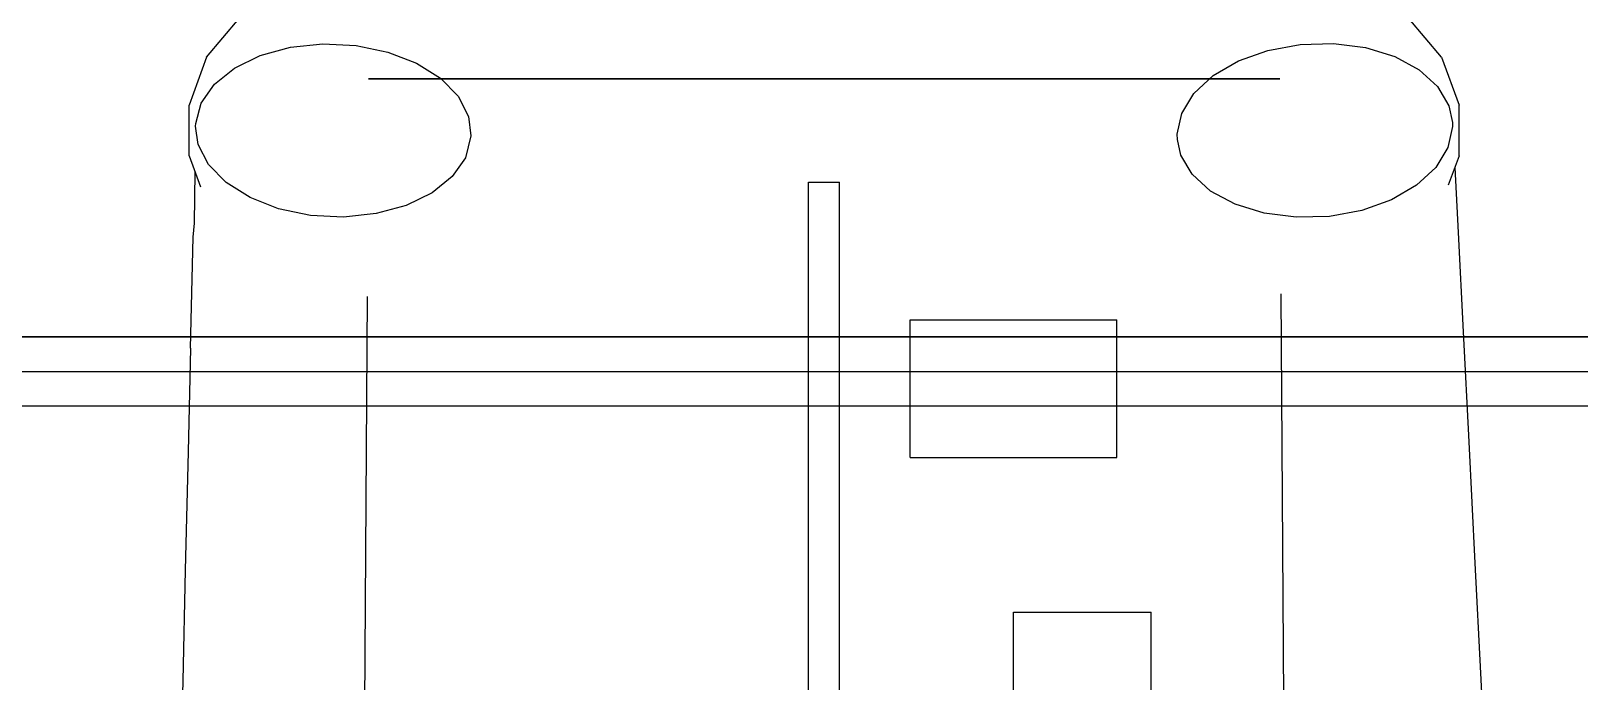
# Model space of a CAD drawing. Header units: millimetres. Extents: x -610 to 577, y -771 to 522.
# Drawn here: x -275.7 to -185.8, y 173 to 210.8 of the extents above; entities that cross this region are included whole.
import ezdxf

# ---------------------------------------------------------------- set-up
doc = ezdxf.new("R2010")
doc.units = ezdxf.units.MM
doc.layers.add('HIDDEN', color=8, linetype='Continuous')
doc.layers.add('VISIBLE', color=7, linetype='Continuous')

msp = doc.modelspace()

# ---------------------------------------------------------------- linework, layer by layer
at = {"layer": 'HIDDEN'}
for points in [[(-262.335, 209.356), (-260.589, 209.834)], [(-260.589, 209.834), (-258.698, 210.031)], [(-258.698, 210.031), (-256.772, 209.936)], [(-256.772, 209.936), (-254.923, 209.554)], [(-254.923, 209.554), (-253.259, 208.907)], [(-205.539, 209.035), (-203.82, 209.649)], [(-203.82, 209.649), (-201.944, 209.994)], [(-201.944, 209.994), (-200.017, 210.048)], [(-200.017, 210.048), (-198.154, 209.809)], [(-198.154, 209.809), (-196.461, 209.291)], [(-265.001, 207.682), (-263.835, 208.624)], [(-263.835, 208.624), (-262.335, 209.356)], [(-253.259, 208.907), (-251.875, 208.034)], [(-206.999, 208.185), (-205.539, 209.035)], [(-196.461, 209.291), (-195.038, 208.523)], [(-265.766, 206.584), (-265.001, 207.682)], [(-256.056, 208), (-256.043, 208)], [(-255.89, 208), (-256.056, 208)], [(-256.043, 208), (-255.629, 208)], [(-255.141, 208), (-255.89, 208)], [(-255.629, 208), (-254.606, 208)], [(-253.552, 208), (-255.141, 208)], [(-254.606, 208), (-252.973, 208)], [(-251.118, 208), (-253.552, 208)], [(-252.973, 208), (-250.774, 208)], [(-251.875, 208.034), (-250.853, 206.984)], [(-251.596, 208), (-251.338, 208)], [(-251.189, 208), (-251.596, 208)], [(-251.338, 208), (-250.551, 208)], [(-250.048, 208), (-251.189, 208)], [(-247.703, 208), (-251.118, 208)], [(-250.774, 208), (-248.092, 208)], [(-250.551, 208), (-249.23, 208)], [(-248.166, 208), (-250.048, 208)], [(-249.23, 208), (-247.406, 208)], [(-245.511, 208), (-248.166, 208)], [(-248.092, 208), (-243.965, 208)], [(-243.221, 208), (-247.703, 208)], [(-247.406, 208), (-245.151, 208)], [(-241.92, 208), (-245.511, 208)], [(-245.151, 208), (-242.565, 208)], [(-243.965, 208), (-238.921, 208)], [(-237.791, 208), (-243.221, 208)], [(-242.565, 208), (-238.804, 208)], [(-237.461, 208), (-241.92, 208)], [(-238.921, 208), (-234.139, 208)], [(-238.804, 208), (-234.452, 208)], [(-231.724, 208), (-237.791, 208)], [(-232.371, 208), (-237.461, 208)], [(-234.452, 208), (-231.971, 208)], [(-234.139, 208), (-229.596, 208)], [(-227.043, 208), (-232.371, 208)], [(-231.971, 208), (-229.596, 208)], [(-225.483, 208), (-231.724, 208)], [(-229.596, 208), (-219.766, 208)], [(-229.596, 208), (-222.989, 208)], [(-221.934, 208), (-227.043, 208)], [(-219.575, 208), (-225.483, 208)], [(-222.989, 208), (-216.91, 208)], [(-217.442, 208), (-221.934, 208)], [(-219.766, 208), (-212.641, 208)], [(-214.424, 208), (-219.575, 208)], [(-213.813, 208), (-217.442, 208)], [(-216.91, 208), (-212.604, 208)], [(-210.279, 208), (-214.424, 208)], [(-211.373, 208), (-213.813, 208)], [(-212.641, 208), (-208.155, 208)], [(-212.604, 208), (-209.945, 208)], [(-209.992, 208), (-211.373, 208)], [(-207.494, 208), (-210.279, 208)], [(-208.867, 208), (-209.992, 208)], [(-209.945, 208), (-208.379, 208)], [(-208.052, 208), (-208.867, 208)], [(-208.379, 208), (-207.691, 208)], [(-208.155, 208), (-205.389, 208)], [(-208.117, 207.151), (-206.999, 208.185)], [(-207.634, 208), (-208.052, 208)], [(-207.691, 208), (-207.596, 208)], [(-207.596, 208), (-207.634, 208)], [(-205.905, 208), (-207.494, 208)], [(-204.606, 208), (-205.905, 208)], [(-205.389, 208), (-203.906, 208)], [(-203.666, 208), (-204.606, 208)], [(-203.906, 208), (-203.241, 208)], [(-203.182, 208), (-203.666, 208)], [(-203.241, 208), (-203.136, 208)], [(-203.136, 208), (-203.182, 208)], [(-195.038, 208.523), (-193.967, 207.55)], [(-250.853, 206.984), (-250.252, 205.818)], [(-208.826, 205.992), (-208.117, 207.151)], [(-193.967, 207.55), (-193.31, 206.429)], [(-266.085, 205.394), (-265.766, 206.584)], [(-209.086, 204.775), (-208.826, 205.992)], [(-193.31, 206.429), (-193.11, 205.463)], [(-266.092, 205.239), (-266.085, 205.394)], [(-265.94, 204.182), (-266.092, 205.239)], [(-250.252, 205.818), (-250.102, 204.691)], [(-193.106, 205.225), (-193.366, 204.008)], [(-193.11, 205.463), (-193.106, 205.225)], [(-265.339, 203.016), (-265.94, 204.182)], [(-250.102, 204.691), (-250.426, 203.416)], [(-209.078, 204.466), (-209.086, 204.775)], [(-208.882, 203.571), (-209.078, 204.466)], [(-250.426, 203.416), (-251.191, 202.318)], [(-208.225, 202.45), (-208.882, 203.571)], [(-193.366, 204.008), (-194.075, 202.849)], [(-264.317, 201.966), (-265.339, 203.016)], [(-251.191, 202.318), (-252.357, 201.376)], [(-207.154, 201.477), (-208.225, 202.45)], [(-194.075, 202.849), (-195.193, 201.815)], [(-262.933, 201.093), (-264.317, 201.966)], [(-252.357, 201.376), (-253.857, 200.644)], [(-230.496, 202), (-228.696, 202)], [(-230.496, 202), (-228.696, 202)], [(-230.496, 130), (-230.496, 202)], [(-230.496, 130), (-230.496, 202)], [(-228.696, 130), (-228.696, 202)], [(-228.696, 130), (-228.696, 202)], [(-205.731, 200.709), (-207.154, 201.477)], [(-195.193, 201.815), (-196.653, 200.965)], [(-261.269, 200.446), (-262.933, 201.093)], [(-253.857, 200.644), (-255.603, 200.166)], [(-204.038, 200.191), (-205.731, 200.709)], [(-196.653, 200.965), (-198.372, 200.351)], [(-259.42, 200.064), (-261.269, 200.446)], [(-257.494, 199.969), (-259.42, 200.064)], [(-255.603, 200.166), (-257.494, 199.969)], [(-202.175, 199.952), (-204.038, 200.191)], [(-200.248, 200.006), (-202.175, 199.952)], [(-198.372, 200.351), (-200.248, 200.006)], [(-224.596, 194), (-212.596, 194)], [(-224.596, 194), (-212.596, 194)], [(-224.596, 186), (-224.596, 194)], [(-224.596, 186), (-224.596, 194)], [(-212.596, 186), (-212.596, 194)], [(-212.596, 186), (-212.596, 194)], [(-319.596, 193), (-79.596, 193)], [(-319.596, 193), (-79.596, 193)], [(-319.596, 193), (-79.596, 193)], [(-85.596, 193), (-313.596, 193)], [(-85.596, 193), (-313.596, 193)], [(-85.596, 193), (-313.596, 193)], [(-85.596, 193), (-313.596, 193)], [(-266.377, 193), (-192.472, 193)], [(-319.596, 191), (-79.596, 191)], [(-319.596, 191), (-79.596, 191)], [(-319.596, 191), (-79.596, 191)], [(-319.596, 191), (-79.596, 191)], [(-319.596, 189), (-79.596, 189)], [(-319.596, 189), (-79.596, 189)], [(-319.596, 189), (-79.596, 189)], [(-266.47, 189), (-192.268, 189)], [(-224.596, 186), (-212.596, 186)], [(-224.596, 186), (-212.596, 186)], [(-218.596, 177), (-210.596, 177)], [(-218.596, 177), (-210.596, 177)], [(-218.596, 169), (-218.596, 177)], [(-218.596, 169), (-218.596, 177)], [(-210.596, 169), (-210.596, 177)], [(-210.596, 169), (-210.596, 177)]]:
    msp.add_lwpolyline(points, dxfattribs=at)
at = {"layer": 'VISIBLE'}
for points in [[(-265.457, 209.25), (-263.56, 211.511)], [(-193.735, 209.25), (-195.632, 211.511)], [(-265.457, 209.25), (-266.467, 206.476)], [(-193.735, 209.25), (-192.725, 206.476)], [(-266.467, 203.524), (-266.467, 206.476)], [(-192.725, 203.524), (-192.725, 206.476)], [(-266.467, 203.524), (-265.81, 201.718)], [(-192.725, 203.524), (-193.349, 201.811)], [(-266.159, 199.619), (-266.124, 202.581)], [(-192.975, 202.837), (-192.783, 199.066)], [(-266.242, 198.79), (-266.159, 199.619)], [(-266.392, 192.345), (-266.242, 198.79)], [(-192.783, 199.066), (-192.488, 193.302)], [(-256.137, 195.343), (-256.596, 124)], [(-202.772, 151.328), (-203.056, 195.5)], [(-192.488, 193.302), (-192.161, 186.9)], [(-319.596, 193), (-266.377, 193)], [(-192.472, 193), (-79.596, 193)], [(-266.392, 192.345), (-266.532, 186.325)], [(-319.596, 189), (-266.47, 189)], [(-192.268, 189), (-79.596, 189)], [(-266.532, 186.325), (-266.692, 179.455)], [(-192.161, 186.9), (-191.801, 179.861)], [(-191.801, 179.861), (-191.474, 173.459)], [(-266.692, 179.455), (-266.842, 173.01)], [(-266.842, 173.01), (-266.982, 166.99)], [(-191.474, 173.459), (-191.179, 167.694)]]:
    msp.add_lwpolyline(points, dxfattribs=at)

doc.saveas('drawing.dxf')
